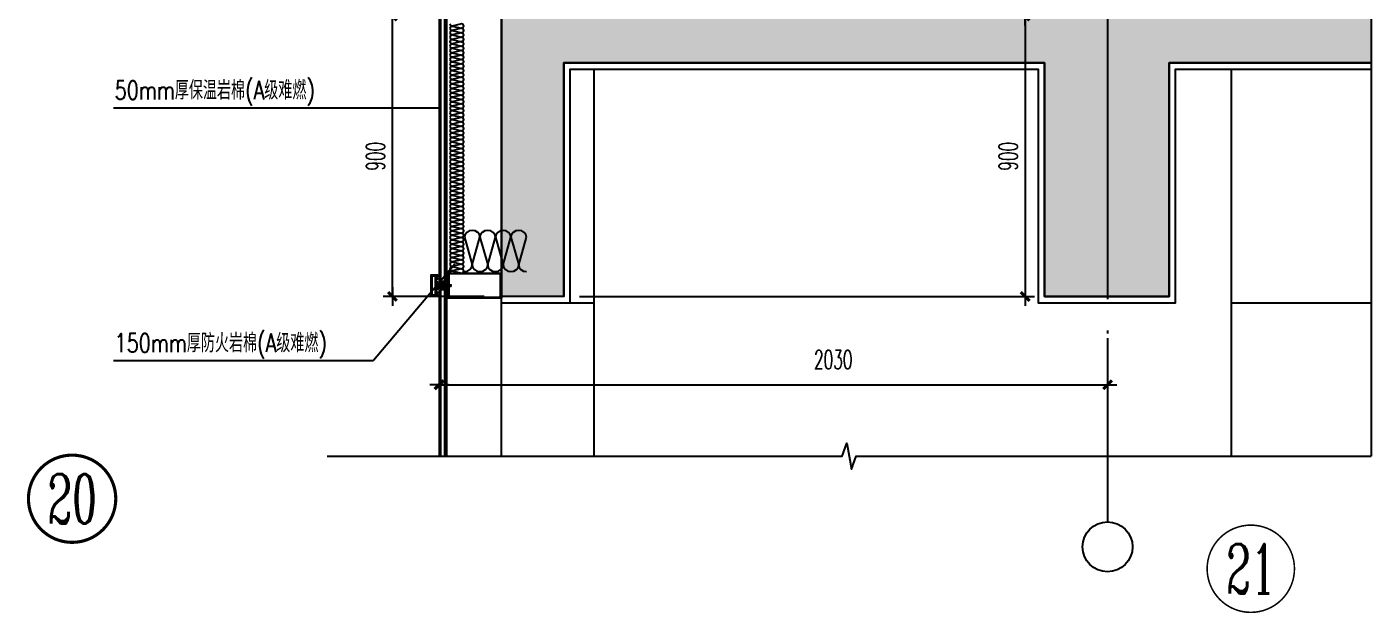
# Model space of a CAD drawing. Extents: x 1980812 to 2578970, y -669191 to 284498.
# Drawn here: x 2006318 to 2014937, y -587397 to -583634 of the extents above; entities that cross this region are included whole.
import ezdxf
from ezdxf.enums import TextEntityAlignment as Align

# ---------------------------------------------------------------- set-up
doc = ezdxf.new("R2010")
doc.units = 0
doc.header["$LTSCALE"] = 1000
doc.header["$MEASUREMENT"] = 0
for name, pattern in [('CENTER', [2, 1.25, -0.25, 0.25, -0.25]), ('CONTINOUS', [0]), ('DOTE', [2.42, 2, -0.2, 0.02, -0.2]), ('HIDDEN', [0.375, 0.25, -0.125]), ('HIDDEN2', [0.1875, 0.125, -0.0625])]:
    doc.linetypes.add(name, pattern=pattern)
for name, color, linetype in [('A-SECT-MBND-FINE', 252, 'Continuous'), ('A-SECT-MCUT', 1, 'Continuous'), ('A-SECT-MCUT-FINE', 137, 'Continuous'), ('AXIS', 3, 'Continuous'), ('AXIS_TEXT', 7, 'Continuous'), ('DIM_IDEN', 3, 'Continuous'), ('DIM_SYMB', 3, 'Continuous'), ('dote', 1, 'DOTE'), ('PUB_TEXT', 7, 'Continuous'), ('SF', 1, 'Continuous'), ('TEXT', 7, 'Continuous'), ('WALL', 4, 'Continuous'), ('WINDOW', 2, 'Continuous'), ('保温卷材', 6, 'Continuous'), ('可见看线', 63, 'Continuous'), ('柱墙填充', 181, 'Continuous'), ('详细标注', 231, 'Continuous'), ('面层', 31, 'Continuous')]:
    doc.layers.add(name, color=color, linetype=linetype)
doc.styles.add('_TCH_LABEL', font='COMPLEX', dxfattribs={"bigfont": 'GBCBIG'})
doc.styles.add('COMPLEX', font='COMPLEX')
doc.styles.add('DIM_FONT', font='SIMPLEX', dxfattribs={"width": 0.7, "bigfont": 'GBCBIG'})
doc.styles.add('FSJ-SHX', font='txtw.shx', dxfattribs={"width": 0.75, "bigfont": 'hztxtw.shx'})
doc.styles.add('HZTXTW', font='txtw.shx', dxfattribs={"width": 0.6, "bigfont": 'hztxtw.shx'})
doc.styles.add('ROMANS', font='simplex_.ttf', dxfattribs={"width": 0.8, "height": 500})
doc.dimstyles.new('DIMN20', dxfattribs={"dimscale": 0.2, "dimtxt": 300, "dimasz": 1, "dimexe": 150, "dimexo": 0, "dimgap": 100, "dimtad": 1, "dimdec": 0, "dimzin": 0, "dimdsep": 46, "dimtxsty": 'DIM_FONT', "dimblk1": '_DIMX', "dimblk2": '_DIMX', "dimsah": 1, "dimcen": 0.09, "dimclrd": 256, "dimclre": 256, "dimclrt": 7, "dimadec": 0, "dimazin": 0, "dimtfac": 1, "dimtdec": 0, "dimtix": 1, "dimtmove": 2, "dimatfit": 3, "dimldrblk": '_DIMX', "dimfxl": 150, "dimtolj": 1, "dimtzin": 0, "dimarcsym": 0})

# ---------------------------------------------------------------- blocks, each defined once
blk = doc.blocks.new('sthsthst')
at = {"layer": 'DIM_IDEN', "const_width": 10}
blk.add_lwpolyline([(27389.9, 6399.6, 1), (27109.9, 6399.6, 1)], format="xyb", close=True, dxfattribs=at)
at = {"layer": 'PUB_TEXT', "style": '_TCH_LABEL', "width": 0.617647}
blk.add_text('20', height=158.39, dxfattribs=at).set_placement((27170.7, 6320.4), (27329.1, 6320.4), align=Align.FIT)
blk = doc.blocks.new('_DIMX')
blk.add_line((-150, 0), (150, 0))
at = {"const_width": 50}
blk.add_lwpolyline([(-70, -70), (70, 70)], dxfattribs=at)
blk = doc.blocks.new('*D2757')
at = {"layer": 'Defpoints', "color": 0, "transparency": 16777216}
for p in [(741576.1, 311377.1, 0), (741726.1, 310477.1, 0), (743155.2, 310477.1)]:
    blk.add_point(p, dxfattribs=at)
at = {"layer": '详细标注', "lineweight": -2, "transparency": 16777216}
for p, q in [((741576.1, 311377.1), (743185.2, 311377.1)), ((743155.2, 311376.9), (743155.2, 310477.3)), ((741726.1, 310477.1), (743185.2, 310477.1))]:
    blk.add_line(p, q, dxfattribs=at)
at = {"layer": '详细标注', "lineweight": -2, "transparency": 16777216, "xscale": 0.2, "yscale": 0.2, "zscale": 0.2}
for p, rotation in [((743155.2, 311377.1), 90), ((743155.2, 310477.1), 270)]:
    blk.add_blockref('_DIMX', p, dxfattribs=dict(at, rotation=rotation))
at = {"layer": '详细标注', "color": 7, "transparency": 16777216, "insert": (743100.9, 310927.1), "char_height": 60, "attachment_point": 5, "rotation": 90, "style": 'HZTXTW'}
blk.add_mtext('\\A1;900', dxfattribs=at)
blk = doc.blocks.new('*D2758')
at = {"layer": 'Defpoints', "color": 0, "transparency": 16777216}
for p in [(741276.2, 310343.1, 0), (743419.5, 310343.1, 0), (743419.5, 310194)]:
    blk.add_point(p, dxfattribs=at)
at = {"layer": '详细标注', "lineweight": -2, "transparency": 16777216}
for p, q in [((741276.2, 310343.1), (741276.2, 310164)), ((743419.5, 310343.1), (743419.5, 310164)), ((741276.4, 310194), (743419.3, 310194))]:
    blk.add_line(p, q, dxfattribs=at)
at = {"layer": '详细标注', "lineweight": -2, "transparency": 16777216, "xscale": 0.2, "yscale": 0.2, "zscale": 0.2}
for p, rotation in [((741276.2, 310194), 179.9999338488529), ((743419.5, 310194), 359.999933848853)]:
    blk.add_blockref('_DIMX', p, dxfattribs=dict(at, rotation=rotation))
at = {"layer": '详细标注', "color": 7, "transparency": 16777216, "insert": (742539.9, 310274.7), "char_height": 60, "attachment_point": 5, "rotation": 359.9999, "style": 'HZTXTW'}
blk.add_mtext('\\A1;2030', dxfattribs=at)
blk = doc.blocks.new('*D2759')
at = {"layer": 'Defpoints', "color": 0, "transparency": 16777216}
for p in [(741126.6, 311377.1), (741420.2, 311377.1, 0), (741420.2, 310477.1)]:
    blk.add_point(p, dxfattribs=at)
at = {"layer": '详细标注', "lineweight": -2, "transparency": 16777216}
for p, q in [((741420.2, 311377.1), (741096.6, 311377.1)), ((741126.6, 310477.3), (741126.6, 311376.9)), ((741420.2, 310477.1), (741096.6, 310477.1))]:
    blk.add_line(p, q, dxfattribs=at)
at = {"layer": '详细标注', "lineweight": -2, "transparency": 16777216, "xscale": 0.2, "yscale": 0.2, "zscale": 0.2}
for p, rotation in [((741126.6, 311377.1), 90), ((741126.6, 310477.1), 270)]:
    blk.add_blockref('_DIMX', p, dxfattribs=dict(at, rotation=rotation))
at = {"layer": '详细标注', "color": 7, "transparency": 16777216, "insert": (741072.3, 310927.1), "char_height": 60, "attachment_point": 5, "rotation": 90, "style": 'HZTXTW'}
blk.add_mtext('\\A1;900', dxfattribs=at)
blk = doc.blocks.new('M5x45_Pan')
at = {"color": 8, "linetype": 'HIDDEN'}
for p, q in [((0, 1.9), (45, 1.9)), ((44.4, -2.5), (44.4, 2.5)), ((0, -1.9), (45, -1.9))]:
    blk.add_line(p, q, dxfattribs=at)
at = {"color": 0, "linetype": 'ByBlock'}
blk.add_lwpolyline([(-1.4, -4.8), (0, -4.8), (0, 4.7), (-1.4, 4.7, 0.228537), (-2.2, 4.4, 0.349288), (-2.2, -4.4, 0.228537)], format="xyb", close=True, dxfattribs=at)
at = {"color": 8, "linetype": 'HIDDEN2'}
blk.add_lwpolyline([(-3.7, 0.7), (-1.8, 0.7), (-1.8, -0.8), (-3.7, -0.8)], dxfattribs=at)
at = {"color": 8, "linetype": 'ByBlock'}
blk.add_lwpolyline([(0, 2.5), (44.4, 2.5), (45, 1.9), (45, -1.9), (44.4, -2.5), (0, -2.5)], dxfattribs=at)
at = {"layer": 'TEXT', "color": 8, "linetype": 'CENTER'}
blk.add_line((48, 0), (-6.7, 0), dxfattribs=at)
at = {"layer": 'Defpoints', "color": 8, "style": 'ROMANS', "width": 0.8}
blk.add_text('M5x45', height=1, rotation=90, dxfattribs=at).set_placement((-1, 0), align=Align.MIDDLE)
blk = doc.blocks.new('A$C7D172E5E')
at = {"layer": 'A-SECT-MCUT'}
for points in [[(0, -40), (0, -80), (-135.6, -80), (-172, -80), (-172, -47.8), (-188.7, -47.8), (-188.7, -46.9), (-185.2, -46), (-184.7, -46.6), (-172, -46.6), (-172, -40), (-172, -33.5), (-184.7, -33.5), (-185.2, -34), (-188.7, -33.1), (-188.7, -32.3), (-172, -32.3), (-172, 0), (-135.6, 0), (0, 0)], [(-189.3, -45.3), (-185.5, -45), (-184.6, -46.1), (-185.2, -46.6), (-185.7, -46), (-189.3, -46.9), (-189.3, -47.8), (-200.5, -47.8), (-200.5, -46.3), (-190.5, -46.3), (-190.5, -33.8), (-200.5, -33.8), (-200.5, -32.3), (-189.3, -32.3), (-189.3, -33.1), (-185.7, -34), (-185.2, -33.5), (-184.6, -33.9), (-185.5, -35), (-189.3, -34.7)], [(-169, -77.5), (-3, -77.5), (-3, -40), (-3, -2.5), (-169, -2.5)]]:
    blk.add_lwpolyline(points, close=True, dxfattribs=at)
for points in [[(-205.5, -75), (-225, -75), (-225, -5), (-205.5, -5, -0.414214), (-205, -5.5), (-205, -5.8, -0.351524), (-205.4, -6.3), (-209.2, -7.1, -0.256425), (-209.7, -7), (-210.4, -6.3, 0.198912), (-210.7, -6.2), (-216.5, -6.2, 0.414214), (-217, -6.7), (-217, -9.7, -0.414214), (-217.5, -10.2), (-218, -10.2, -0.414214), (-218.5, -9.7), (-218.5, -6.7, 0.414214), (-219, -6.2), (-223, -6.2, 0.414214), (-223.5, -6.7), (-223.5, -73.3, 0.414214), (-223, -73.8), (-219, -73.8, 0.414214), (-218.5, -73.3), (-218.5, -70.3, -0.414214), (-218, -69.8), (-217.5, -69.8, -0.414214), (-217, -70.3), (-217, -73.3, 0.414214), (-216.5, -73.8), (-210.7, -73.8, 0.198912), (-210.4, -73.7), (-209.7, -73, -0.256425), (-209.2, -72.9), (-205.4, -73.7, -0.351524), (-205, -74.2), (-205, -74.5, -0.414214)], [(-205, -29, -0.414214), (-205.5, -29.5), (-206.5, -29.5, 0.414214), (-207, -30), (-207, -50, 0.414214), (-206.5, -50.5), (-205.5, -50.5, -0.414214), (-205, -51), (-205, -52, -0.414214), (-205.5, -52.5), (-209.5, -52.5), (-209.5, -60.2, 0.414214), (-209, -60.7), (-205.5, -60.7, -0.414214), (-205, -61.2), (-205, -63.7, -0.414214), (-205.5, -64.2), (-206, -64.2, -0.414214), (-206.5, -63.7), (-206.5, -63.2, 0.414214), (-207, -62.7), (-209, -62.7, 0.414214), (-209.5, -63.2), (-209.5, -70.2, 0.414214), (-209, -70.7), (-207, -70.7, 0.414214), (-206.5, -70.2), (-206.5, -69.7, -0.414214), (-206, -69.2), (-205.5, -69.2, -0.414214), (-205, -69.7), (-205, -73, -0.479811), (-205.6, -73.5), (-209.3, -72.6, 0.256425), (-209.8, -72.8), (-210.4, -73.5, -0.198912), (-210.8, -73.6), (-213.7, -73.6, -0.10157), (-213.9, -73.6), (-216.4, -72.5, -0.300021), (-216.7, -72), (-216.7, -71.2, -0.414214), (-216.2, -70.7), (-212.5, -70.7, 0.414214), (-212, -70.2), (-212, -63.5), (-212, -16.5), (-212, -9.8, 0.414214), (-212.5, -9.3), (-216.2, -9.3, -0.414214), (-216.7, -8.8), (-216.7, -8, -0.300021), (-216.4, -7.5), (-213.9, -6.4, -0.10157), (-213.7, -6.4), (-210.8, -6.4, -0.198912), (-210.4, -6.5), (-209.8, -7.2, 0.256425), (-209.3, -7.4), (-205.6, -6.5, -0.479811), (-205, -7), (-205, -10.3, -0.414214), (-205.5, -10.8), (-206, -10.8, -0.414214), (-206.5, -10.3), (-206.5, -9.8, 0.414214), (-207, -9.3), (-209, -9.3, 0.414214), (-209.5, -9.8), (-209.5, -16.8, 0.414214), (-209, -17.3), (-207, -17.3, 0.414214), (-206.5, -16.8), (-206.5, -16.3, -0.414214), (-206, -15.8), (-205.5, -15.8, -0.414214), (-205, -16.3), (-205, -18.8, -0.414214), (-205.5, -19.3), (-209, -19.3, 0.414214), (-209.5, -19.8), (-209.5, -27.5), (-205.5, -27.5, -0.414214), (-205, -28)]]:
    blk.add_lwpolyline(points, format="xyb", close=True, dxfattribs=at)
at = {"layer": 'A-SECT-MCUT-FINE'}
for p, q in [((-181, -26.3, 0), (-195, -26.3, 0)), ((-181, -53.7, 0), (-195, -53.7, 0))]:
    blk.add_line(p, q, dxfattribs=at)
for centre in [(-182.2, -29.3, 0), (-182.2, -50.7, 0)]:
    blk.add_circle(centre, 2.98, dxfattribs=at)
for centre, start, end in [((-198.8, -28.8, 0), 320.5682, 27.9183), ((-198.8, -51.2, 0), 332.0817, 39.4318)]:
    blk.add_arc(centre, 5.39, start, end, dxfattribs=at)
at = {"layer": 'WINDOW'}
for p, q in [((-200, -25.3, 0), (-199, -26.3, 0)), ((-199, -26.3, 0), (-195, -26.3, 0)), ((-195, -26.3, 0), (-194, -25.3, 0)), ((-181, -26.3, 0), (-182, -25.3, 0)), ((-177, -26.3, 0), (-181, -26.3, 0)), ((-176, -25.3, 0), (-177, -26.3, 0)), ((-200, -54.7, 0), (-199, -53.7, 0)), ((-199, -53.7, 0), (-195, -53.7, 0)), ((-195, -53.7, 0), (-194, -54.7, 0)), ((-181, -53.7, 0), (-182, -54.7, 0)), ((-177, -53.7, 0), (-181, -53.7, 0)), ((-176, -54.7, 0), (-177, -53.7, 0))]:
    blk.add_line(p, q, dxfattribs=at)
at = {"layer": 'SF', "rotation": 0.0004018880973149244}
blk.add_blockref('M5x45_Pan', (-207, -40, 0), dxfattribs=at)
blk = doc.blocks.new('_AXISO')
blk.add_circle((0, 0), 0.5)
at = {"layer": 'AXIS_TEXT', "style": 'COMPLEX', "width": 1.041667}
blk.add_attdef('A', text='', height=0.56, dxfattribs=at).set_placement((-0.25, -0.28), (0.25, -0.28), align=Align.FIT)
blk = doc.blocks.new('$LinePat$岩棉板')
at = {"color": 0}
for p, q in [((0, -17), (12, -67)), ((12, -67), (24, -17))]:
    blk.add_line(p, q, dxfattribs=at)
for centre, start, end in [((12, -17), 0, 180), ((0, -67), 270, 0), ((24, -67), 180, 270)]:
    blk.add_arc(centre, 12, start, end, dxfattribs=at)
at = {"layer": 'Defpoints'}
blk.add_point((0, 0.1), dxfattribs=at)
at = {"layer": 'Defpoints', "color": 0}
blk.add_point((24, -84), dxfattribs=at)
blk = doc.blocks.new('sthsrhasth')
at = {"layer": '柱墙填充'}
h = blk.add_hatch(dxfattribs=at)
h.set_pattern_fill('钢筋混凝土', color=256, scale=20)
h.set_pattern_definition([(45, (717311.463, 195571.846), (-35.35534, 35.35534), []), (50, (717311.46, 195571.85), (143.45204, -12.55043), [15, -165]), (355, (717311.46, 195571.85), (-27.75027, 150.43843), [12, -132]), (100.4514, (717323.42, 195570.8), (115.70188, 137.88791), [12.74804, -140.22842]), (46.1842, (717311.46, 195611.85), (213.4482, -33.1038), [22.5, -247.5]), (96.6356, (717329.25, 195609.09), (186.93254, 194.82357), [19.12206, -210.3426]), (351.1842, (717311.46, 195611.85), (186.9324, 194.8237), [18, -198]), (21, (717331.46, 195601.85), (119.38141, -80.52378), [15, -165]), (326, (717331.46, 195601.85), (48.66307, 145.03), [12, -132]), (71.4514, (717341.41, 195595.14), (168.04453, 64.5061), [12.74804, -140.22842]), (37.5, (717311.463, 195571.846), (2.43197, 66.57877), [0, -130.4, 0, -134, 0, -132.5]), (7.5, (717311.46, 195571.846), (52.613907, 78.882342), [0, -76.4, 0, -127.4, 0, -50.5]), (327.5, (717266.863, 195571.846), (106.764487, -4.510974), [0, -50, 0, -156, 0, -207]), (317.5, (717246.86, 195571.85), (116.637234, 20.021), [0, -65, 0, -103.6, 0, -147])])
h.paths.add_polyline_path([(741476.2, 313177.1), (741676.2, 313177.1), (741676.2, 311377.1), (744264.3, 311377.1), (744264.3, 311227.1), (743617, 311227.1), (743617, 310477.1), (743217, 310477.1), (743217, 311227.1), (741676.2, 311227.1), (741676.2, 310477.1), (741476.2, 310477.1)])
at = {"layer": 'A-SECT-MBND-FINE'}
for p, q in [((743741, 311227.1, 0), (744141, 311227.1, 0)), ((743217, 310477.1, 0), (743617, 310477.1, 0))]:
    blk.add_line(p, q, dxfattribs=at)
at = {"layer": 'A-SECT-MCUT-FINE'}
blk.add_line((741476.2, 309964.5, 0), (741476.2, 310477.1, 0), dxfattribs=at)
at = {"layer": 'AXIS'}
blk.add_line((743419.5, 309953.8), (743419.5, 309753.8), dxfattribs=at)
at = {"layer": 'DIM_SYMB'}
for p, q in [((744264.3, 313442, 0), (744264.3, 309964.5, 0)), ((740232.4, 311083, 0), (741276.2, 311083, 0)), ((741326.9, 310580.6, 0), (741066, 310271.9, 0)), ((740232.4, 310271.9, 0), (741066, 310271.9, 0))]:
    blk.add_line(p, q, dxfattribs=at)
blk.add_lwpolyline([(740917.4, 309964.5), (742568.4, 309964.5), (742583.7, 310006.5), (742598.5, 309922.5), (742613.4, 309964.5), (744264.3, 309964.5)], dxfattribs=at)
at = {"layer": 'dote', "linetype": 'DOTE', "ltscale": 0.5}
blk.add_line((743419.5, 313888.2, 0), (743419.5, 309853.8, 0), dxfattribs=at)
at = {"layer": 'WALL'}
for p, q in [((741476.2, 313177.1, 0), (741476.2, 310477.1, 0)), ((741676.2, 310477.1, 0), (741676.2, 311227.1, 0)), ((741676.2, 310477.1, 0), (741676.2, 311227.1, 0)), ((741676.2, 311227.1, 0), (743217, 311227.1, 0)), ((743217, 311227.1, 0), (743217, 310477.1, 0)), ((743617, 310477.1, 0), (743617, 311227.1, 0)), ((743617, 311227.1, 0), (743741, 311227.1, 0)), ((744141, 311227.1, 0), (744264.3, 311227.1, 0)), ((741676.2, 310477.1, 0), (741476.2, 310477.1, 0)), ((743217, 310477.1, 0), (743617, 310477.1, 0))]:
    blk.add_line(p, q, dxfattribs=at)
at = {"layer": 'WALL', "elevation": 0}
blk.add_lwpolyline([(741476.2, 313177.1), (741676.2, 313177.1), (741676.2, 311377.1), (744264.3, 311377.1), (744264.3, 311227.1), (743617, 311227.1), (743617, 310477.1), (743217, 310477.1), (743217, 311227.1), (741676.2, 311227.1), (741676.2, 310477.1), (741476.2, 310477.1)], close=True, dxfattribs=at)
for points in [[(743217, 311227.1), (743217, 310477.1), (743617, 310477.1), (743617, 311227.1)], [(743741, 311227.1), (743741, 311227.1), (744141, 311227.1), (744141, 311227.1)]]:
    blk.add_lwpolyline(points, dxfattribs=at)
at = {"layer": 'WINDOW'}
for p, q in [((741276.2, 311677.4, 0), (741276.2, 310526.8, 0)), ((741282.2, 310526.8, 0), (741282.2, 311678.4, 0)), ((741294.2, 310526.8, 0), (741294.2, 311677.4, 0)), ((741300.2, 311677.4, 0), (741300.2, 310526.8, 0)), ((741276.2, 310497.4, 0), (741276.2, 309964.5, 0)), ((741282.2, 309964.5, 0), (741282.2, 310498.4, 0)), ((741294.2, 309964.5, 0), (741294.2, 310497.4, 0)), ((741300.2, 310497.4, 0), (741300.2, 309964.5, 0))]:
    blk.add_line(p, q, dxfattribs=at)
at = {"layer": '可见看线'}
for p, q in [((741773.7, 309964.5, 0), (741773.7, 311207.1, 0)), ((743817, 309964.5, 0), (743817, 311207.1, 0)), ((741696.2, 310457.1, 0), (741773.7, 310457.1, 0)), ((743817, 310457.1, 0), (744264.3, 310457.1, 0))]:
    blk.add_line(p, q, dxfattribs=at)
at = {"layer": '面层', "elevation": 0}
blk.add_lwpolyline([(741476.2, 310457.1), (741696.2, 310457.1), (741696.2, 311207.1), (743197, 311207.1), (743197, 310457.1), (743637, 310457.1), (743637, 311207.1), (744264.3, 311207.1)], dxfattribs=at)
at = {"layer": 'AXIS', "xscale": 160, "yscale": 160, "zscale": 160}
blk.add_blockref('_AXISO', (743419.5, 309673.8), dxfattribs=at)
at = {"layer": 'WALL'}
blk.add_blockref('A$C7D172E5E', (741476.2, 310552.1, 0), dxfattribs=at)
at = {"layer": '保温卷材', "xscale": 0.5952382360573333, "yscale": 0.5941895062325717, "zscale": 0.5941895062325717, "rotation": 269.999987212681}
for p in [(741358.1, 311352.1), (741358.1, 311337.8), (741358.1, 311323.5), (741358.1, 311309.2), (741358.1, 311295), (741358.1, 311280.7), (741358.1, 311266.4), (741358.1, 311252.1), (741358.1, 311237.8), (741358.1, 311223.5), (741358.1, 311209.2), (741358.1, 311195), (741358.1, 311180.7), (741358.1, 311166.4), (741358.1, 311152.1), (741358.1, 311137.8), (741358.1, 311123.5), (741358.1, 311109.2), (741358.1, 311095), (741358.1, 311080.7), (741358.1, 311066.4), (741358.1, 311052.1), (741358.1, 311037.8), (741358.1, 311023.5), (741358.1, 311009.2), (741358.1, 310995), (741358.1, 310980.7), (741358.1, 310966.4), (741358.1, 310952.1), (741358.1, 310937.8), (741358.1, 310923.5), (741358.1, 310909.2), (741358.1, 310895), (741358.1, 310880.7), (741358.1, 310866.4), (741358.1, 310852.1), (741358.1, 310837.8), (741358.1, 310823.5), (741358.1, 310809.2), (741358.1, 310795), (741358.1, 310780.7), (741358.1, 310766.4), (741358.1, 310752.1), (741358.1, 310737.8), (741358.1, 310723.5), (741358.1, 310709.2), (741358.1, 310695), (741358.1, 310680.7), (741358.1, 310666.4), (741358.1, 310652.1), (741358.1, 310637.8), (741358.1, 310623.5), (741358.1, 310609.2), (741358.1, 310595), (741358.1, 310580.7), (741358.1, 310566.4)]:
    blk.add_blockref('$LinePat$岩棉板', p, dxfattribs=at)
at = {"layer": '保温卷材', "xscale": 2.068614524900063, "yscale": 1.782568518697715, "zscale": 1.782568518697715}
for p in [(741357.6, 310698.1), (741407.3, 310698.1), (741456.9, 310698.1), (741506.6, 310698.1)]:
    blk.add_blockref('$LinePat$岩棉板', p, dxfattribs=at)
at = {"layer": 'TEXT', "style": 'FSJ-SHX', "width": 0.75}
for s, p in [('50mm厚保温岩棉(A级难燃)', (740236.2, 311109.2, 0)), ('150mm厚防火岩棉(A级难燃)', (740236.2, 310298, 0))]:
    blk.add_text(s, height=60, dxfattribs=at).set_placement(p)
at = {"layer": '详细标注'}
for base, p1, p2, picture, middle in [((741126.6, 311377.1, 0), (741420.2, 310477.1, 0), (741420.2, 311377.1, 0), '*D2759', (741072.3, 310927.1, 0)), ((743155.2, 310477.1, 0), (741576.1, 311377.1, 0), (741726.1, 310477.1, 0), '*D2757', (743100.9, 310927.1, 0))]:
    dim = blk.add_linear_dim(base=base, p1=p1, p2=p2, angle=90, dimstyle='DIMN20', dxfattribs=at)
    dim.commit()
    dim.dimension.update_dxf_attribs({"geometry": picture, "text_midpoint": middle})
dim = blk.add_linear_dim(base=(743419.5, 310194, 0), p1=(741276.2, 310343.1, 0), p2=(743419.5, 310343.1, 0), angle=359.9999, text='2030', dimstyle='DIMN20', dxfattribs=at)
dim.commit()
dim.dimension.update_dxf_attribs({"geometry": '*D2758', "text_midpoint": (742539.9, 310274.7, 0), "dimtype": 129})

msp = doc.modelspace()

# ---------------------------------------------------------------- linework, layer by layer
at = {"layer": 'DIM_IDEN', "const_width": 10}
msp.add_lwpolyline([(2014445.4, -587111.8, 1), (2013885.4, -587111.8, 1)], format="xyb", close=True, dxfattribs=at)

# ---------------------------------------------------------------- block references
at = {"layer": 'WINDOW', "linetype": 'CONTINOUS', "xscale": 2, "yscale": 2, "zscale": 2}
msp.add_blockref('sthsrhasth', (526408.2, -1206318.8), dxfattribs=at)
at = {"layer": '面层', "xscale": 2, "yscale": 2, "zscale": 2}
msp.add_blockref('sthsthst', (1952107.7, -599461.8), dxfattribs=at)

# ---------------------------------------------------------------- texts
at = {"layer": 'PUB_TEXT', "style": '_TCH_LABEL', "width": 0.724138}
msp.add_text('21', height=316.78, dxfattribs=at).set_placement((2014007, -587270.2), (2014323.7, -587270.2), align=Align.FIT)

doc.saveas('drawing.dxf')
